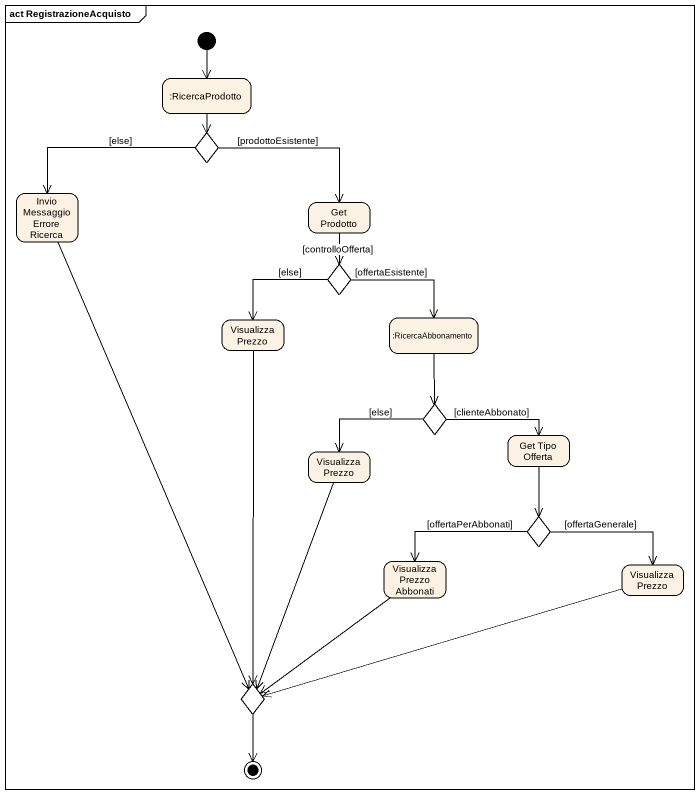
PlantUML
@startuml
mainframe act RegistrazioneAcquisto
hide empty description
state ":RicercaProdotto" as RicercaProdotto
state choice1 <<choice>>
state "Invio Messaggio Errore Ricerca" as Invio_Messaggio_Errore
state "Get Prodotto" as Get_Prodotto
state choice2 <<choice>>
state "Visualizza Prezzo" as Visualizza_Prezzo
state ":RicercaAbbonamento" as RicercaAbbonamento
state choice3 <<choice>>
state "Get Tipo Offerta" as Get_Tipo_Offerta
state "Visualizza Prezzo" as Visualizza_Prezzo_2
state choice4 <<choice>>
state "Visualizza Prezzo Abbonati" as Visualizza_Prezzo_Abbonati
state "Visualizza Prezzo" as Visualizza_Prezzo_3
state choice5 <<choice>>
[*] --> RicercaProdotto
RicercaProdotto --> choice1
choice1 -left-> Invio_Messaggio_Errore : [else]
choice1 -right-> Get_Prodotto : [prodottoEsistente]
Invio_Messaggio_Errore --> choice5
Get_Prodotto --> choice2 : [controlloOfferta]
choice2 --> Visualizza_Prezzo : [else]
choice2 -right-> RicercaAbbonamento : [offertaEsistente]
Visualizza_Prezzo --> choice5
RicercaAbbonamento --> choice3
choice3 -right-> Get_Tipo_Offerta : [clienteAbbonato]
choice3 -left-> Visualizza_Prezzo_2 : [else]
Get_Tipo_Offerta --> choice4
Visualizza_Prezzo_2 --> choice5
choice4 -left-> Visualizza_Prezzo_Abbonati : [offertaPerAbbonati]
choice4 -right-> Visualizza_Prezzo_3 : [offertaGenerale]
Visualizza_Prezzo_Abbonati --> choice5
Visualizza_Prezzo_3 -left-> choice5
choice5 --> [*]
@enduml
